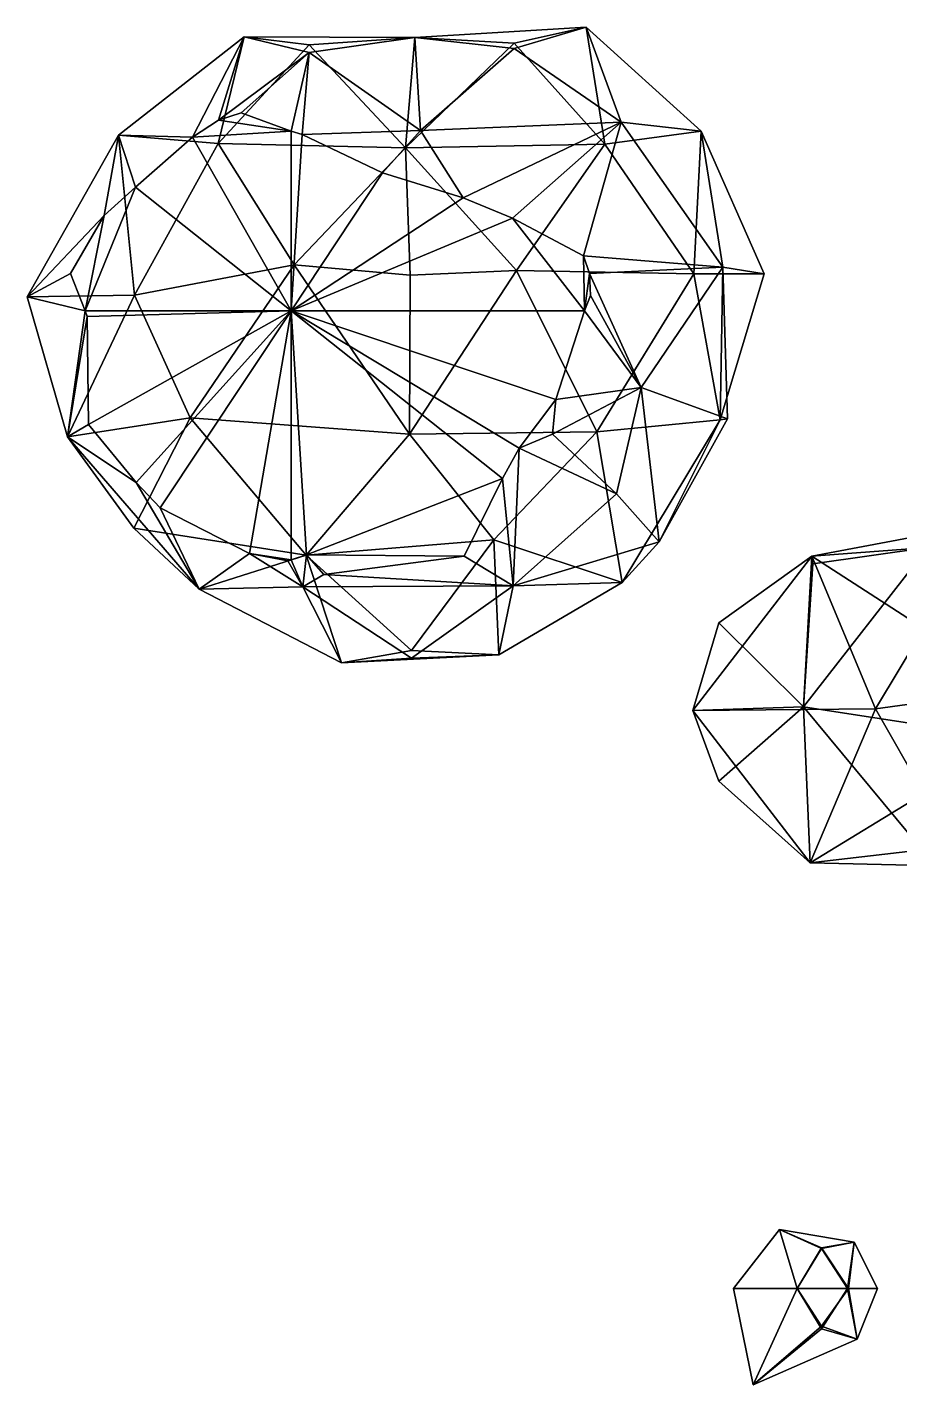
# Model space of a CAD drawing. Extents: x 290095 to 295679, y 4553756 to 4561441.
# Drawn here: x 293287.5 to 293394.9, y 4558503.1 to 4558670 of the extents above; entities that cross this region are included whole.
import ezdxf

# ---------------------------------------------------------------- set-up
doc = ezdxf.new("R2010")
doc.units = 0
doc.layers.add('Au_ppm_Pref_-_0_5', color=7, linetype='CONTINUOUS')

msp = doc.modelspace()

# ---------------------------------------------------------------- linework, layer by layer
at = {"layer": 'Au_ppm_Pref_-_0_5'}
for points in [[(293335.22, 4558668.69, 1906.52), (293356.27, 4558669.98, 1906.52), (293347.42, 4558667.35, 1909.82)], [(293356.27, 4558669.98, 1906.52), (293335.22, 4558668.69, 1906.52), (293347.42, 4558668.03, 1903)], [(293347.42, 4558667.35, 1909.82), (293356.27, 4558669.98, 1906.52), (293360.59, 4558658.3, 1912.55)], [(293356.27, 4558669.98, 1906.52), (293347.42, 4558668.03, 1903), (293358.57, 4558655.6, 1901.89)], [(293360.59, 4558658.3, 1912.55), (293356.27, 4558669.98, 1906.52), (293370.44, 4558657.2, 1907.26)], [(293370.44, 4558657.2, 1907.26), (293356.27, 4558669.98, 1906.52), (293358.57, 4558655.6, 1901.89)], [(293307.89, 4558656.46, 1910.9), (293298.77, 4558656.71, 1906.52), (293314.21, 4558668.79, 1906.52)], [(293311.04, 4558655.66, 1901.86), (293314.21, 4558668.79, 1906.52), (293298.77, 4558656.71, 1906.52)], [(293311.09, 4558658.53, 1911.15), (293307.89, 4558656.46, 1910.9), (293314.21, 4558668.79, 1906.52)], [(293311.04, 4558655.66, 1901.86), (293322.22, 4558667.81, 1903.08), (293314.21, 4558668.79, 1906.52)], [(293311.04, 4558655.66, 1901.86), (293334.05, 4558655.15, 1900.43), (293322.22, 4558667.81, 1903.08)], [(293322.22, 4558666.88, 1909.66), (293311.09, 4558658.53, 1911.15), (293314.21, 4558668.79, 1906.52)], [(293314.21, 4558668.79, 1906.52), (293335.22, 4558668.69, 1906.52), (293322.22, 4558666.88, 1909.66)], [(293335.22, 4558668.69, 1906.52), (293314.21, 4558668.79, 1906.52), (293322.22, 4558667.81, 1903.08)], [(293335.93, 4558657.28, 1912.39), (293322.22, 4558666.88, 1909.66), (293335.22, 4558668.69, 1906.52)], [(293335.22, 4558668.69, 1906.52), (293322.22, 4558667.81, 1903.08), (293334.05, 4558655.15, 1900.43)], [(293335.22, 4558668.69, 1906.52), (293334.05, 4558655.15, 1900.43), (293347.42, 4558668.03, 1903)], [(293347.42, 4558668.03, 1903), (293334.05, 4558655.15, 1900.43), (293358.57, 4558655.6, 1901.89)], [(293335.93, 4558657.28, 1912.39), (293335.22, 4558668.69, 1906.52), (293347.42, 4558667.35, 1909.82)], [(293335.93, 4558657.28, 1912.39), (293347.42, 4558667.35, 1909.82), (293360.59, 4558658.3, 1912.55)], [(293322.22, 4558666.88, 1909.66), (293313.87, 4558659.45, 1911.4), (293311.09, 4558658.53, 1911.15)], [(293313.87, 4558659.45, 1911.4), (293322.22, 4558666.88, 1909.66), (293320, 4558657.19, 1912.1)], [(293320, 4558657.19, 1912.1), (293322.22, 4558666.88, 1909.66), (293321.38, 4558656.77, 1912.24)], [(293335.93, 4558657.28, 1912.39), (293321.38, 4558656.77, 1912.24), (293322.22, 4558666.88, 1909.66)], [(293313.87, 4558659.45, 1911.4), (293320, 4558657.19, 1912.1), (293311.09, 4558658.53, 1911.15)], [(293311.09, 4558658.53, 1911.15), (293320, 4558657.19, 1912.1), (293307.89, 4558656.46, 1910.9)], [(293335.93, 4558657.28, 1912.39), (293360.59, 4558658.3, 1912.55), (293341.17, 4558648.98, 1914.23)], [(293347.25, 4558646.52, 1914.85), (293341.17, 4558648.98, 1914.23), (293360.59, 4558658.3, 1912.55)], [(293347.25, 4558646.52, 1914.85), (293360.59, 4558658.3, 1912.55), (293355.97, 4558641.87, 1915.77)], [(293355.97, 4558641.87, 1915.77), (293360.59, 4558658.3, 1912.55), (293373.08, 4558640.49, 1912.24)], [(293360.59, 4558658.3, 1912.55), (293370.44, 4558657.2, 1907.26), (293373.08, 4558640.49, 1912.24)], [(293298.77, 4558656.71, 1906.52), (293297.02, 4558646.84, 1910.16), (293287.54, 4558636.83, 1906.52)], [(293298.77, 4558656.71, 1906.52), (293287.54, 4558636.83, 1906.52), (293300.76, 4558637.03, 1901.07)], [(293298.77, 4558656.71, 1906.52), (293300.87, 4558650.3, 1910.4), (293297.02, 4558646.84, 1910.16)], [(293298.77, 4558656.71, 1906.52), (293307.89, 4558656.46, 1910.9), (293300.87, 4558650.3, 1910.4)], [(293311.04, 4558655.66, 1901.86), (293298.77, 4558656.71, 1906.52), (293300.76, 4558637.03, 1901.07)], [(293320.36, 4558640.78, 1899.38), (293311.04, 4558655.66, 1901.86), (293300.76, 4558637.03, 1901.07)], [(293307.89, 4558656.46, 1910.9), (293320, 4558635.12, 1912.86), (293300.87, 4558650.3, 1910.4)], [(293307.89, 4558656.46, 1910.9), (293320, 4558657.19, 1912.1), (293320, 4558635.12, 1912.86)], [(293311.04, 4558655.66, 1901.86), (293320.36, 4558640.78, 1899.38), (293334.05, 4558655.15, 1900.43)], [(293320, 4558635.12, 1912.86), (293320, 4558657.19, 1912.1), (293321.38, 4558656.77, 1912.24)], [(293320, 4558635.12, 1912.86), (293321.38, 4558656.77, 1912.24), (293331.25, 4558652.07, 1913.26)], [(293321.38, 4558656.77, 1912.24), (293335.93, 4558657.28, 1912.39), (293331.25, 4558652.07, 1913.26)], [(293335.93, 4558657.28, 1912.39), (293341.17, 4558648.98, 1914.23), (293331.25, 4558652.07, 1913.26)], [(293358.57, 4558655.6, 1901.89), (293369.54, 4558639.65, 1902.04), (293370.44, 4558657.2, 1907.26)], [(293378.2, 4558639.65, 1906.52), (293370.44, 4558657.2, 1907.26), (293369.54, 4558639.65, 1902.04)], [(293370.44, 4558657.2, 1907.26), (293378.2, 4558639.65, 1906.52), (293373.08, 4558640.49, 1912.24)], [(293334.05, 4558655.15, 1900.43), (293320.36, 4558640.78, 1899.38), (293334.64, 4558639.51, 1894.04)], [(293358.57, 4558655.6, 1901.89), (293334.05, 4558655.15, 1900.43), (293347.73, 4558640.06, 1900.47)], [(293334.05, 4558655.15, 1900.43), (293334.64, 4558639.51, 1894.04), (293347.73, 4558640.06, 1900.47)], [(293358.57, 4558655.6, 1901.89), (293347.73, 4558640.06, 1900.47), (293369.54, 4558639.65, 1902.04)], [(293331.25, 4558652.07, 1913.26), (293341.17, 4558648.98, 1914.23), (293320, 4558635.12, 1912.86)], [(293300.87, 4558650.3, 1910.4), (293294.69, 4558635.12, 1910.41), (293297.02, 4558646.84, 1910.16)], [(293320, 4558635.12, 1912.86), (293294.69, 4558635.12, 1910.41), (293300.87, 4558650.3, 1910.4)], [(293347.25, 4558646.52, 1914.85), (293320, 4558635.12, 1912.86), (293341.17, 4558648.98, 1914.23)], [(293287.54, 4558636.83, 1906.52), (293297.02, 4558646.84, 1910.16), (293292.86, 4558639.69, 1910.05)], [(293297.02, 4558646.84, 1910.16), (293294.69, 4558635.12, 1910.41), (293292.86, 4558639.69, 1910.05)], [(293356.09, 4558635.12, 1916.01), (293320, 4558635.12, 1912.86), (293347.25, 4558646.52, 1914.85)], [(293356.09, 4558635.12, 1916.01), (293347.25, 4558646.52, 1914.85), (293355.97, 4558641.87, 1915.77)], [(293307.6, 4558621.96, 1899), (293320.36, 4558640.78, 1899.38), (293300.76, 4558637.03, 1901.07)], [(293320.36, 4558640.78, 1899.38), (293307.6, 4558621.96, 1899), (293334.56, 4558619.94, 1898.53)], [(293320.36, 4558640.78, 1899.38), (293334.56, 4558619.94, 1898.53), (293334.64, 4558639.51, 1894.04)], [(293355.97, 4558641.87, 1915.77), (293356.69, 4558639.71, 1915.9), (293356.09, 4558635.12, 1916.01)], [(293356.69, 4558639.71, 1915.9), (293355.97, 4558641.87, 1915.77), (293373.08, 4558640.49, 1912.24)], [(293292.86, 4558639.69, 1910.05), (293294.69, 4558635.12, 1910.41), (293287.54, 4558636.83, 1906.52)], [(293347.73, 4558640.06, 1900.47), (293334.64, 4558639.51, 1894.04), (293334.56, 4558619.94, 1898.53)], [(293357.61, 4558620.22, 1901.56), (293347.73, 4558640.06, 1900.47), (293334.56, 4558619.94, 1898.53)], [(293369.54, 4558639.65, 1902.04), (293347.73, 4558640.06, 1900.47), (293357.61, 4558620.22, 1901.56)], [(293356.69, 4558639.71, 1915.9), (293356.81, 4558637, 1916.01), (293356.09, 4558635.12, 1916.01)], [(293363.06, 4558625.69, 1915.18), (293356.69, 4558639.71, 1915.9), (293373.08, 4558640.49, 1912.24)], [(293363.06, 4558625.69, 1915.18), (293356.81, 4558637, 1916.01), (293356.69, 4558639.71, 1915.9)], [(293369.54, 4558639.65, 1902.04), (293357.61, 4558620.22, 1901.56), (293372.76, 4558621.72, 1906.38)], [(293363.06, 4558625.69, 1915.18), (293373.08, 4558640.49, 1912.24), (293373.67, 4558621.83, 1912.46)], [(293378.2, 4558639.65, 1906.52), (293369.54, 4558639.65, 1902.04), (293372.76, 4558621.72, 1906.38)], [(293378.2, 4558639.65, 1906.52), (293372.76, 4558621.72, 1906.38), (293373.08, 4558640.49, 1912.24)], [(293373.08, 4558640.49, 1912.24), (293372.76, 4558621.72, 1906.38), (293373.67, 4558621.83, 1912.46)], [(293300.76, 4558637.03, 1901.07), (293287.54, 4558636.83, 1906.52), (293292.52, 4558619.61, 1906.78)], [(293287.54, 4558636.83, 1906.52), (293294.69, 4558635.12, 1910.41), (293292.52, 4558619.61, 1906.78)], [(293300.76, 4558637.03, 1901.07), (293292.52, 4558619.61, 1906.78), (293307.6, 4558621.96, 1899)], [(293356.09, 4558635.12, 1916.01), (293356.81, 4558637, 1916.01), (293363.06, 4558625.69, 1915.18)], [(293292.52, 4558619.61, 1906.78), (293294.69, 4558635.12, 1910.41), (293294.93, 4558634.43, 1910.44)], [(293295.07, 4558621.12, 1910.64), (293292.52, 4558619.61, 1906.78), (293294.93, 4558634.43, 1910.44)], [(293294.69, 4558635.12, 1910.41), (293320, 4558635.12, 1912.86), (293294.93, 4558634.43, 1910.44)], [(293294.93, 4558634.43, 1910.44), (293320, 4558635.12, 1912.86), (293295.07, 4558621.12, 1910.64)], [(293295.07, 4558621.12, 1910.64), (293320, 4558635.12, 1912.86), (293300.93, 4558614.01, 1911.31)], [(293300.93, 4558614.01, 1911.31), (293320, 4558635.12, 1912.86), (293303.88, 4558610.9, 1911.64)], [(293320, 4558635.12, 1912.86), (293314.87, 4558605.27, 1912.78), (293303.88, 4558610.9, 1911.64)], [(293320, 4558635.12, 1912.86), (293320, 4558604.52, 1913.29), (293314.87, 4558605.27, 1912.78)], [(293321.91, 4558605.1, 1913.46), (293320, 4558604.52, 1913.29), (293320, 4558635.12, 1912.86)], [(293320, 4558635.12, 1912.86), (293345.98, 4558614.5, 1915.63), (293321.91, 4558605.1, 1913.46)], [(293352.55, 4558624.21, 1915.97), (293320, 4558635.12, 1912.86), (293356.09, 4558635.12, 1916.01)], [(293352.55, 4558624.21, 1915.97), (293348.05, 4558618.24, 1915.72), (293320, 4558635.12, 1912.86)], [(293345.98, 4558614.5, 1915.63), (293320, 4558635.12, 1912.86), (293348.05, 4558618.24, 1915.72)], [(293352.55, 4558624.21, 1915.97), (293356.09, 4558635.12, 1916.01), (293363.06, 4558625.69, 1915.18)], [(293352.17, 4558619.96, 1916.04), (293352.55, 4558624.21, 1915.97), (293363.06, 4558625.69, 1915.18)], [(293352.17, 4558619.96, 1916.04), (293363.06, 4558625.69, 1915.18), (293360.02, 4558612.61, 1915.54)], [(293365.26, 4558606.72, 1912.46), (293360.02, 4558612.61, 1915.54), (293363.06, 4558625.69, 1915.18)], [(293373.67, 4558621.83, 1912.46), (293365.26, 4558606.72, 1912.46), (293363.06, 4558625.69, 1915.18)], [(293352.17, 4558619.96, 1916.04), (293348.05, 4558618.24, 1915.72), (293352.55, 4558624.21, 1915.97)], [(293300.66, 4558608.4, 1902.15), (293307.6, 4558621.96, 1899), (293292.52, 4558619.61, 1906.78)], [(293300.93, 4558614.01, 1911.31), (293292.52, 4558619.61, 1906.78), (293295.07, 4558621.12, 1910.64)], [(293300.66, 4558608.4, 1902.15), (293321.86, 4558605.09, 1900.89), (293307.6, 4558621.96, 1899)], [(293334.56, 4558619.94, 1898.53), (293307.6, 4558621.96, 1899), (293321.86, 4558605.09, 1900.89)], [(293357.61, 4558620.22, 1901.56), (293360.7, 4558601.72, 1906.31), (293372.76, 4558621.72, 1906.38)], [(293365.26, 4558606.72, 1912.46), (293372.76, 4558621.72, 1906.38), (293360.7, 4558601.72, 1906.31)], [(293365.26, 4558606.72, 1912.46), (293373.67, 4558621.83, 1912.46), (293372.76, 4558621.72, 1906.38)], [(293308.69, 4558600.89, 1906.71), (293292.52, 4558619.61, 1906.78), (293300.93, 4558614.01, 1911.31)], [(293300.66, 4558608.4, 1902.15), (293292.52, 4558619.61, 1906.78), (293308.69, 4558600.89, 1906.71)], [(293321.86, 4558605.09, 1900.89), (293344.93, 4558606.94, 1901.16), (293334.56, 4558619.94, 1898.53)], [(293344.93, 4558606.94, 1901.16), (293357.61, 4558620.22, 1901.56), (293334.56, 4558619.94, 1898.53)], [(293344.93, 4558606.94, 1901.16), (293360.7, 4558601.72, 1906.31), (293357.61, 4558620.22, 1901.56)], [(293348.05, 4558618.24, 1915.72), (293352.17, 4558619.96, 1916.04), (293360.02, 4558612.61, 1915.54)], [(293345.98, 4558614.5, 1915.63), (293348.05, 4558618.24, 1915.72), (293347.31, 4558601.29, 1913.93)], [(293347.31, 4558601.29, 1913.93), (293348.05, 4558618.24, 1915.72), (293360.02, 4558612.61, 1915.54)], [(293303.88, 4558610.9, 1911.64), (293308.69, 4558600.89, 1906.71), (293300.93, 4558614.01, 1911.31)], [(293345.98, 4558614.5, 1915.63), (293341.27, 4558604.95, 1915.31), (293321.91, 4558605.1, 1913.46)], [(293341.27, 4558604.95, 1915.31), (293345.98, 4558614.5, 1915.63), (293347.31, 4558601.29, 1913.93)], [(293347.31, 4558601.29, 1913.93), (293360.02, 4558612.61, 1915.54), (293365.26, 4558606.72, 1912.46)], [(293314.87, 4558605.27, 1912.78), (293308.69, 4558600.89, 1906.71), (293303.88, 4558610.9, 1911.64)], [(293397.81, 4558596.06, 1855.72), (293408, 4558609.46, 1858.53), (293384.06, 4558604.94, 1859)], [(293398.32, 4558606.02, 1865.53), (293384.06, 4558604.94, 1859), (293408, 4558609.46, 1858.53)], [(293300.66, 4558608.4, 1902.15), (293308.69, 4558600.89, 1906.71), (293321.86, 4558605.09, 1900.89)], [(293321.86, 4558605.09, 1900.89), (293334.82, 4558593.35, 1902.97), (293344.93, 4558606.94, 1901.16)], [(293344.93, 4558606.94, 1901.16), (293334.82, 4558593.35, 1902.97), (293345.53, 4558592.82, 1907.84)], [(293344.93, 4558606.94, 1901.16), (293345.53, 4558592.82, 1907.84), (293360.7, 4558601.72, 1906.31)], [(293347.31, 4558601.29, 1913.93), (293365.26, 4558606.72, 1912.46), (293360.7, 4558601.72, 1906.31)], [(293384.18, 4558604.01, 1864.95), (293398.32, 4558606.02, 1865.53), (293383.03, 4558586.43, 1865.36)], [(293398.32, 4558606.02, 1865.53), (293407.79, 4558582.62, 1867.38), (293383.03, 4558586.43, 1865.36)], [(293398.32, 4558606.02, 1865.53), (293384.18, 4558604.01, 1864.95), (293384.06, 4558604.94, 1859)], [(293321.44, 4558601.2, 1912.96), (293308.69, 4558600.89, 1906.71), (293314.87, 4558605.27, 1912.78)], [(293321.86, 4558605.09, 1900.89), (293308.69, 4558600.89, 1906.71), (293326.19, 4558591.82, 1906.52)], [(293314.87, 4558605.27, 1912.78), (293320, 4558604.52, 1913.29), (293319.58, 4558604.39, 1913.25)], [(293321.44, 4558601.2, 1912.96), (293314.87, 4558605.27, 1912.78), (293319.58, 4558604.39, 1913.25)], [(293319.58, 4558604.39, 1913.25), (293320, 4558604.52, 1913.29), (293321.44, 4558601.2, 1912.96)], [(293320, 4558604.52, 1913.29), (293321.91, 4558605.1, 1913.46), (293321.44, 4558601.2, 1912.96)], [(293321.44, 4558601.2, 1912.96), (293321.91, 4558605.1, 1913.46), (293324.02, 4558602.68, 1913.7)], [(293321.86, 4558605.09, 1900.89), (293326.19, 4558591.82, 1906.52), (293334.82, 4558593.35, 1902.97)], [(293341.27, 4558604.95, 1915.31), (293324.02, 4558602.68, 1913.7), (293321.91, 4558605.1, 1913.46)], [(293324.02, 4558602.68, 1913.7), (293341.27, 4558604.95, 1915.31), (293347.31, 4558601.29, 1913.93)], [(293391.86, 4558586.2, 1856.2), (293384.06, 4558604.94, 1859), (293369.4, 4558585.97, 1858.53)], [(293372.62, 4558596.77, 1862.53), (293369.4, 4558585.97, 1858.53), (293384.06, 4558604.94, 1859)], [(293383.03, 4558586.43, 1865.36), (293372.62, 4558596.77, 1862.53), (293384.06, 4558604.94, 1859)], [(293384.18, 4558604.01, 1864.95), (293383.03, 4558586.43, 1865.36), (293384.06, 4558604.94, 1859)], [(293391.86, 4558586.2, 1856.2), (293397.81, 4558596.06, 1855.72), (293384.06, 4558604.94, 1859)], [(293321.44, 4558601.2, 1912.96), (293324.02, 4558602.68, 1913.7), (293347.31, 4558601.29, 1913.93)], [(293308.69, 4558600.89, 1906.71), (293321.44, 4558601.2, 1912.96), (293326.19, 4558591.82, 1906.52)], [(293334.82, 4558592.41, 1910.39), (293321.44, 4558601.2, 1912.96), (293347.31, 4558601.29, 1913.93)], [(293326.19, 4558591.82, 1906.52), (293321.44, 4558601.2, 1912.96), (293334.82, 4558592.41, 1910.39)], [(293345.53, 4558592.82, 1907.84), (293334.82, 4558592.41, 1910.39), (293347.31, 4558601.29, 1913.93)], [(293345.53, 4558592.82, 1907.84), (293347.31, 4558601.29, 1913.93), (293360.7, 4558601.72, 1906.31)], [(293372.62, 4558596.77, 1862.53), (293383.03, 4558586.43, 1865.36), (293369.4, 4558585.97, 1858.53)], [(293397.81, 4558596.06, 1855.72), (293391.86, 4558586.2, 1856.2), (293410.75, 4558588.78, 1855.11)], [(293326.19, 4558591.82, 1906.52), (293345.53, 4558592.82, 1907.84), (293334.82, 4558593.35, 1902.97)], [(293326.19, 4558591.82, 1906.52), (293334.82, 4558592.41, 1910.39), (293345.53, 4558592.82, 1907.84)], [(293410.75, 4558588.78, 1855.11), (293391.86, 4558586.2, 1856.2), (293397.81, 4558575.77, 1855.53)], [(293369.4, 4558585.97, 1858.53), (293383.03, 4558586.43, 1865.36), (293372.62, 4558577.29, 1861.98)], [(293391.86, 4558586.2, 1856.2), (293369.4, 4558585.97, 1858.53), (293383.85, 4558567.25, 1858.87)], [(293372.62, 4558577.29, 1861.98), (293383.85, 4558567.25, 1858.87), (293369.4, 4558585.97, 1858.53)], [(293383.03, 4558586.43, 1865.36), (293383.85, 4558567.25, 1858.87), (293372.62, 4558577.29, 1861.98)], [(293397.6, 4558568.85, 1864.75), (293383.03, 4558586.43, 1865.36), (293407.79, 4558582.62, 1867.38)], [(293383.85, 4558567.25, 1858.87), (293383.03, 4558586.43, 1865.36), (293397.6, 4558568.85, 1864.75)], [(293397.81, 4558575.77, 1855.53), (293391.86, 4558586.2, 1856.2), (293383.85, 4558567.25, 1858.87)], [(293397.81, 4558575.77, 1855.53), (293383.85, 4558567.25, 1858.87), (293410.2, 4558566.64, 1858.29)], [(293410.2, 4558566.64, 1858.29), (293383.85, 4558567.25, 1858.87), (293397.6, 4558568.85, 1864.75)], [(293382.23, 4558514.93, 1854.48), (293374.42, 4558514.93, 1853.07), (293380.08, 4558522.18, 1853.07)], [(293380.08, 4558522.18, 1853.07), (293374.42, 4558514.93, 1853.07), (293382.25, 4558514.93, 1851.67)], [(293382.23, 4558514.93, 1854.48), (293380.08, 4558522.18, 1853.07), (293385.22, 4558519.83, 1854.7)], [(293380.08, 4558522.18, 1853.07), (293389.24, 4558520.62, 1853.07), (293385.22, 4558519.83, 1854.7)], [(293380.08, 4558522.18, 1853.07), (293382.25, 4558514.93, 1851.67), (293385.22, 4558519.94, 1851.4)], [(293389.24, 4558520.62, 1853.07), (293380.08, 4558522.18, 1853.07), (293385.22, 4558519.94, 1851.4)], [(293389.24, 4558520.62, 1853.07), (293388.43, 4558514.93, 1854.58), (293385.22, 4558519.83, 1854.7)], [(293389.24, 4558520.62, 1853.07), (293385.22, 4558519.94, 1851.4), (293388.55, 4558514.93, 1851.5)], [(293389.24, 4558520.62, 1853.07), (293392.14, 4558514.93, 1853.07), (293388.43, 4558514.93, 1854.58)], [(293392.14, 4558514.93, 1853.07), (293389.24, 4558520.62, 1853.07), (293388.55, 4558514.93, 1851.5)], [(293382.23, 4558514.93, 1854.48), (293385.22, 4558519.83, 1854.7), (293388.43, 4558514.93, 1854.58)], [(293385.22, 4558519.94, 1851.4), (293382.25, 4558514.93, 1851.67), (293388.55, 4558514.93, 1851.5)], [(293382.23, 4558514.93, 1854.48), (293376.84, 4558503.09, 1853.07), (293374.42, 4558514.93, 1853.07)], [(293374.42, 4558514.93, 1853.07), (293376.84, 4558503.09, 1853.07), (293382.25, 4558514.93, 1851.67)], [(293382.23, 4558514.93, 1854.48), (293385.22, 4558509.97, 1854.72), (293376.84, 4558503.09, 1853.07)], [(293376.84, 4558503.09, 1853.07), (293385.22, 4558510.3, 1851.53), (293382.25, 4558514.93, 1851.67)], [(293382.23, 4558514.93, 1854.48), (293388.43, 4558514.93, 1854.58), (293385.22, 4558509.97, 1854.72)], [(293388.55, 4558514.93, 1851.5), (293382.25, 4558514.93, 1851.67), (293385.22, 4558510.3, 1851.53)], [(293389.62, 4558508.69, 1853.07), (293385.22, 4558509.97, 1854.72), (293388.43, 4558514.93, 1854.58)], [(293389.62, 4558508.69, 1853.07), (293388.55, 4558514.93, 1851.5), (293385.22, 4558510.3, 1851.53)], [(293392.14, 4558514.93, 1853.07), (293389.62, 4558508.69, 1853.07), (293388.43, 4558514.93, 1854.58)], [(293389.62, 4558508.69, 1853.07), (293392.14, 4558514.93, 1853.07), (293388.55, 4558514.93, 1851.5)], [(293376.84, 4558503.09, 1853.07), (293389.62, 4558508.69, 1853.07), (293385.22, 4558510.3, 1851.53)], [(293389.62, 4558508.69, 1853.07), (293376.84, 4558503.09, 1853.07), (293385.22, 4558509.97, 1854.72)]]:
    msp.add_3dface(points, dxfattribs=at)

doc.saveas('drawing.dxf')
